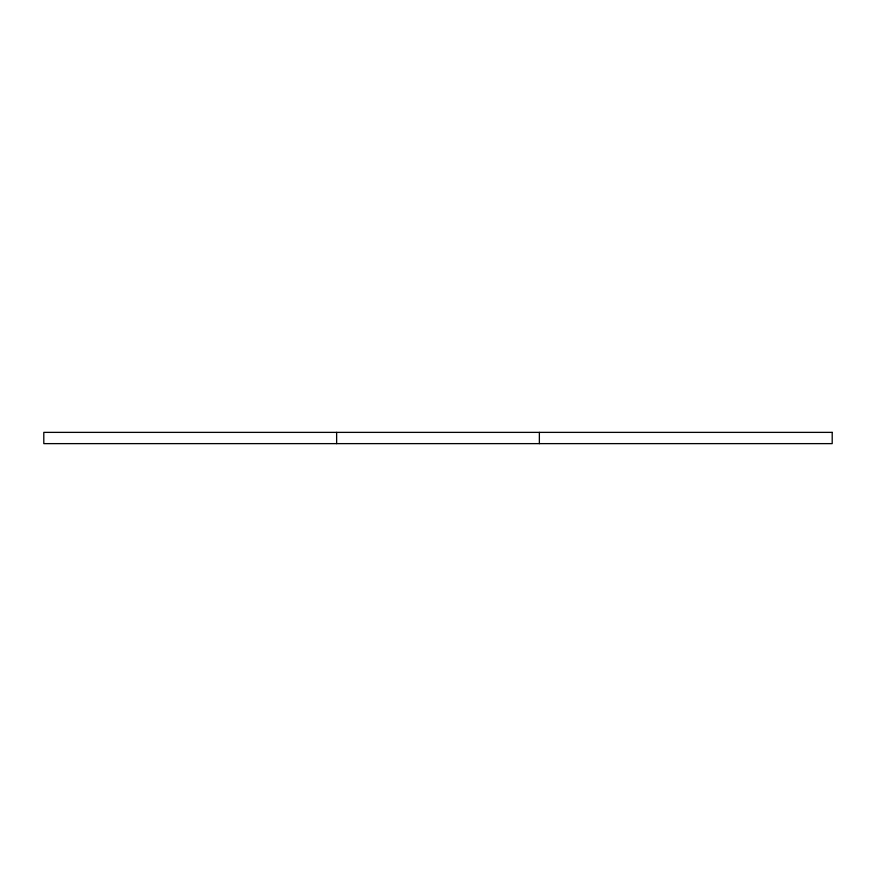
<?xml version="1.0" encoding="UTF-8"?>
<svg xmlns="http://www.w3.org/2000/svg" width="876" height="876" viewBox="0 0 876 876"><rect width="100%" height="100%" fill="white"/><g stroke="black" fill="none" stroke-linecap="round" stroke-linejoin="round"><path stroke-width="1.31" d="M539.364 432.372L539.364 443.628M336.636 432.372L336.636 443.628M832.2 432.372L43.8 432.372L43.8 443.628L832.2 443.628L832.2 432.372"/></g></svg>
